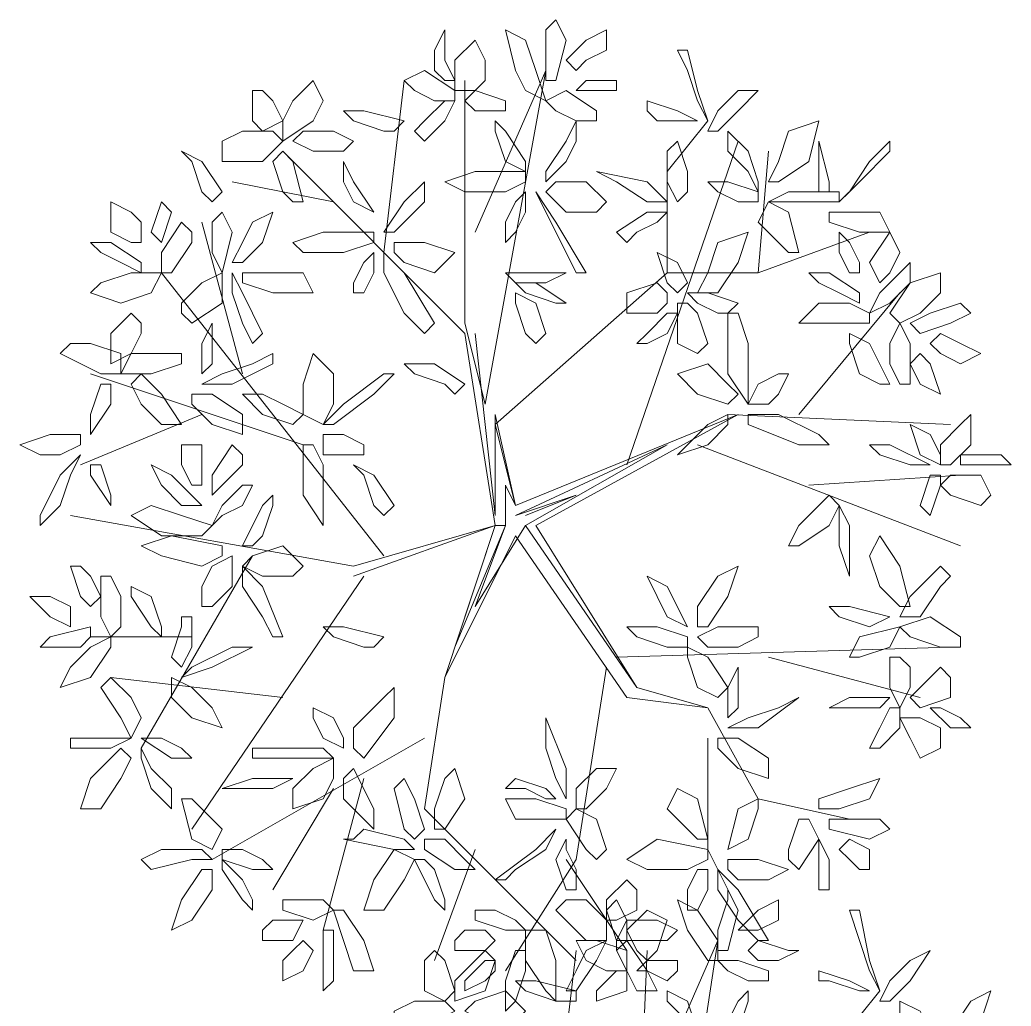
# Model space of a CAD drawing. Header units: millimetres. Extents: x 2529 to 2673, y 1639 to 1859.
# Drawn here: x 2558.504 to 2561.272, y 1721.37 to 1724.123 of the extents above; entities that cross this region are included whole.
import ezdxf

# ---------------------------------------------------------------- set-up
doc = ezdxf.new("R2010")
doc.units = ezdxf.units.MM
doc.layers.add('PDF_0', color=7, linetype='Continuous')

msp = doc.modelspace()

# ---------------------------------------------------------------- linework, layer by layer
at = {"layer": 'PDF_0', "lineweight": 9}
for points in [[(2559.9728, 1724.01), (2559.9728, 1724.0948), (2560.001, 1724.123), (2560.0292, 1724.0665), (2560.001, 1723.9536), (2559.9728, 1723.9536)], [(2559.6904, 1723.9536), (2559.7186, 1723.9536), (2559.6904, 1724.01), (2559.6904, 1724.0948), (2559.6621, 1724.0383), (2559.6621, 1723.9818)], [(2559.9728, 1723.8971), (2559.9163, 1723.9253), (2559.8881, 1723.9818), (2559.8598, 1724.0948), (2559.9163, 1724.0665), (2559.9445, 1723.9818)], [(2560.0575, 1723.9818), (2560.0292, 1724.01), (2560.0857, 1724.0665), (2560.1422, 1724.0948), (2560.1422, 1724.0383), (2560.0857, 1724.01)], [(2559.7751, 1723.9253), (2559.7186, 1723.9253), (2559.7186, 1724.01), (2559.7751, 1724.0665), (2559.8033, 1724.01), (2559.8033, 1723.9536)], [(2560.3681, 1723.9818), (2560.3964, 1723.8971), (2560.4246, 1723.8406), (2560.3964, 1723.9253), (2560.3681, 1724.0383), (2560.3399, 1724.0383)], [(2559.6621, 1723.8971), (2559.6057, 1723.9253), (2559.5774, 1723.9536), (2559.6339, 1723.9818), (2559.7186, 1723.9253), (2559.7186, 1723.8971)], [(2559.3233, 1723.9536), (2559.3515, 1723.8971), (2559.3233, 1723.8406), (2559.2385, 1723.7841), (2559.2385, 1723.8406), (2559.2668, 1723.8971)], [(2560.1422, 1723.9253), (2560.0857, 1723.9253), (2560.0575, 1723.9253), (2560.0857, 1723.9536), (2560.1704, 1723.9536), (2560.1704, 1723.9253)], [(2559.2103, 1723.8971), (2559.2385, 1723.8406), (2559.1821, 1723.8124), (2559.1538, 1723.8406), (2559.1538, 1723.9253), (2559.1821, 1723.9253)], [(2559.8316, 1723.8688), (2559.7751, 1723.8688), (2559.7469, 1723.8971), (2559.7751, 1723.9253), (2559.8598, 1723.8971), (2559.8598, 1723.8688)], [(2560.0575, 1723.8406), (2560.001, 1723.8688), (2559.9728, 1723.8971), (2560.0292, 1723.9253), (2560.114, 1723.8688), (2560.114, 1723.8406)], [(2560.4246, 1723.8124), (2560.4528, 1723.8124), (2560.5093, 1723.8688), (2560.5658, 1723.9253), (2560.5093, 1723.9253), (2560.4528, 1723.8688)], [(2559.6339, 1723.8406), (2559.6904, 1723.8971), (2559.7186, 1723.8971), (2559.6904, 1723.8406), (2559.6339, 1723.7841), (2559.6057, 1723.8124)], [(2560.2834, 1723.8406), (2560.3399, 1723.8406), (2560.3964, 1723.8406), (2560.3399, 1723.8688), (2560.2552, 1723.8971), (2560.2552, 1723.8688)], [(2559.5209, 1723.8124), (2559.4362, 1723.8406), (2559.408, 1723.8688), (2559.4645, 1723.8688), (2559.5774, 1723.8406), (2559.5492, 1723.8124)], [(2559.8598, 1723.7276), (2559.8316, 1723.8124), (2559.8316, 1723.8406), (2559.8598, 1723.8124), (2559.9163, 1723.7276), (2559.9163, 1723.6994)], [(2560.0292, 1723.7276), (2560.0575, 1723.7841), (2560.0575, 1723.8406), (2560.0292, 1723.7841), (2559.9728, 1723.6994), (2559.9728, 1723.6712)], [(2560.594, 1723.6712), (2560.6223, 1723.6712), (2560.707, 1723.7276), (2560.7352, 1723.8406), (2560.6505, 1723.8124), (2560.6223, 1723.7276)], [(2559.1256, 1723.8124), (2559.2103, 1723.8124), (2559.2385, 1723.7841), (2559.1821, 1723.7276), (2559.0691, 1723.7276), (2559.0691, 1723.7841)], [(2559.2668, 1723.7841), (2559.295, 1723.8124), (2559.3797, 1723.8124), (2559.4362, 1723.7841), (2559.408, 1723.7559), (2559.3233, 1723.7559)], [(2560.5376, 1723.6994), (2560.4811, 1723.7559), (2560.4811, 1723.8124), (2560.5376, 1723.7559), (2560.5658, 1723.6712), (2560.5658, 1723.6429)], [(2560.3399, 1723.6147), (2560.3681, 1723.6429), (2560.3681, 1723.6994), (2560.3399, 1723.7841), (2560.3116, 1723.7559), (2560.3116, 1723.6712)], [(2560.7352, 1723.7276), (2560.7352, 1723.6429), (2560.7635, 1723.6429), (2560.7635, 1723.6712), (2560.7352, 1723.7841), (2560.7352, 1723.7559)], [(2560.8764, 1723.7276), (2560.82, 1723.6429), (2560.7917, 1723.6147), (2560.8482, 1723.6712), (2560.9329, 1723.7559), (2560.9329, 1723.7841)], [(2559.0126, 1723.6429), (2558.9844, 1723.7276), (2558.9561, 1723.7559), (2559.0126, 1723.7276), (2559.0691, 1723.6429), (2559.0409, 1723.6147)], [(2559.2385, 1723.6429), (2559.2103, 1723.7276), (2559.2385, 1723.7559), (2559.2668, 1723.7276), (2559.295, 1723.6147), (2559.2668, 1723.6147)], [(2559.4362, 1723.6147), (2559.4927, 1723.5864), (2559.4362, 1723.6712), (2559.408, 1723.7276), (2559.408, 1723.6712)], [(2559.8598, 1723.6429), (2559.7469, 1723.6429), (2559.6904, 1723.6712), (2559.7751, 1723.6994), (2559.9163, 1723.6994), (2559.9163, 1723.6712)], [(2560.1704, 1723.6712), (2560.114, 1723.6994), (2560.2552, 1723.6712), (2560.3116, 1723.6147), (2560.2552, 1723.6147)], [(2559.5774, 1723.5582), (2559.6339, 1723.6147), (2559.6339, 1723.6712), (2559.5774, 1723.6147), (2559.5209, 1723.53), (2559.5492, 1723.53)], [(2559.9728, 1723.6429), (2560.001, 1723.6712), (2560.0857, 1723.6712), (2560.1422, 1723.6147), (2560.114, 1723.5864), (2560.0292, 1723.5864)], [(2560.5093, 1723.6147), (2560.4528, 1723.6429), (2560.4246, 1723.6712), (2560.4811, 1723.6712), (2560.5658, 1723.6429), (2560.5658, 1723.6147)], [(2559.8598, 1723.5017), (2559.8881, 1723.53), (2559.9163, 1723.5864), (2559.9163, 1723.6429), (2559.8881, 1723.6147), (2559.8598, 1723.5582)], [(2560.0292, 1723.4735), (2559.9728, 1723.5864), (2559.9445, 1723.6429), (2560.001, 1723.5582), (2560.0857, 1723.417), (2560.0575, 1723.417)], [(2560.7352, 1723.6147), (2560.6223, 1723.6147), (2560.594, 1723.6147), (2560.6505, 1723.6429), (2560.7917, 1723.6429), (2560.7917, 1723.6147)], [(2558.8432, 1723.5017), (2558.8149, 1723.5017), (2558.7585, 1723.53), (2558.7585, 1723.6147), (2558.8149, 1723.5864), (2558.8432, 1723.5582)], [(2558.9279, 1723.5864), (2558.8997, 1723.6147), (2558.8714, 1723.53), (2558.8997, 1723.5017)], [(2560.6223, 1723.5017), (2560.5658, 1723.5582), (2560.594, 1723.6147), (2560.6505, 1723.5864), (2560.6788, 1723.4735), (2560.6505, 1723.4735)], [(2559.0409, 1723.4735), (2559.0691, 1723.417), (2559.0973, 1723.53), (2559.0691, 1723.5864), (2559.0409, 1723.5582)], [(2559.1256, 1723.5017), (2559.1538, 1723.5582), (2559.2103, 1723.5864), (2559.1821, 1723.5017), (2559.1256, 1723.4452), (2559.0973, 1723.4452)], [(2560.2269, 1723.53), (2560.2834, 1723.5582), (2560.3116, 1723.5864), (2560.2552, 1723.5864), (2560.1704, 1723.53), (2560.1987, 1723.5017)], [(2560.7635, 1723.5864), (2560.7635, 1723.5582), (2560.8482, 1723.53), (2560.9329, 1723.53), (2560.9047, 1723.5864), (2560.82, 1723.5864)], [(2558.9844, 1723.5017), (2558.9279, 1723.417), (2558.8997, 1723.417), (2558.8997, 1723.4735), (2558.9561, 1723.5582), (2558.9844, 1723.53)], [(2559.408, 1723.4735), (2559.295, 1723.4735), (2559.2668, 1723.5017), (2559.3515, 1723.53), (2559.4927, 1723.53), (2559.4927, 1723.5017)], [(2560.3964, 1723.3605), (2560.4528, 1723.3605), (2560.5093, 1723.4452), (2560.5376, 1723.53), (2560.4528, 1723.5017), (2560.4246, 1723.417)], [(2560.8482, 1723.417), (2560.82, 1723.417), (2560.7917, 1723.4735), (2560.7917, 1723.53), (2560.82, 1723.5017), (2560.8482, 1723.4452)], [(2560.9612, 1723.4735), (2560.9329, 1723.53), (2560.8764, 1723.4452), (2560.9047, 1723.3888), (2560.9329, 1723.417)], [(2558.7867, 1723.4452), (2558.7302, 1723.4735), (2558.702, 1723.5017), (2558.7585, 1723.5017), (2558.8432, 1723.4452), (2558.8432, 1723.417)], [(2559.5492, 1723.4735), (2559.5492, 1723.5017), (2559.6339, 1723.5017), (2559.7186, 1723.4735), (2559.6621, 1723.417), (2559.5774, 1723.4452)], [(2559.4362, 1723.3605), (2559.4645, 1723.3605), (2559.4927, 1723.417), (2559.4927, 1723.4735), (2559.4645, 1723.4452), (2559.4362, 1723.3888)], [(2559.5774, 1723.304), (2559.5209, 1723.417), (2559.5209, 1723.4735), (2559.5774, 1723.417), (2559.6621, 1723.2758), (2559.6339, 1723.2476)], [(2560.3399, 1723.4452), (2560.2834, 1723.4735), (2560.3116, 1723.3888), (2560.3399, 1723.3605), (2560.3681, 1723.3888)], [(2560.9894, 1723.3888), (2560.9329, 1723.3323), (2560.8764, 1723.304), (2560.9047, 1723.3605), (2560.9894, 1723.4452), (2560.9894, 1723.417)], [(2558.8997, 1723.417), (2558.8714, 1723.3605), (2558.7867, 1723.3323), (2558.702, 1723.3605), (2558.7302, 1723.3888), (2558.8149, 1723.417)], [(2558.9561, 1723.3323), (2559.0126, 1723.3888), (2559.0691, 1723.417), (2559.0691, 1723.3323), (2558.9844, 1723.2758), (2558.9561, 1723.304)], [(2559.1256, 1723.2758), (2559.0973, 1723.3605), (2559.0973, 1723.417), (2559.1256, 1723.3605), (2559.1821, 1723.2476), (2559.1538, 1723.2193)], [(2559.1256, 1723.417), (2559.1256, 1723.3888), (2559.2103, 1723.3605), (2559.3233, 1723.3605), (2559.295, 1723.417), (2559.1821, 1723.417)], [(2559.9728, 1723.3888), (2560.0292, 1723.417), (2559.9163, 1723.417), (2559.8598, 1723.417), (2559.8881, 1723.3888)], [(2560.7917, 1723.3605), (2560.7352, 1723.3888), (2560.707, 1723.417), (2560.7635, 1723.417), (2560.8482, 1723.3605), (2560.8482, 1723.3323)], [(2560.9612, 1723.2758), (2560.9329, 1723.304), (2560.9894, 1723.3888), (2561.0741, 1723.417), (2561.0741, 1723.3605), (2561.0176, 1723.304)], [(2560.001, 1723.3323), (2560.0292, 1723.3323), (2559.9445, 1723.3888), (2559.8881, 1723.3888), (2559.9163, 1723.3605)], [(2560.3116, 1723.3605), (2560.3116, 1723.3323), (2560.2834, 1723.304), (2560.1987, 1723.304), (2560.1987, 1723.3605), (2560.2834, 1723.3888)], [(2559.9163, 1723.2476), (2559.8881, 1723.3323), (2559.8881, 1723.3605), (2559.9445, 1723.3323), (2559.9728, 1723.2476), (2559.9445, 1723.2193)], [(2560.4528, 1723.304), (2560.3964, 1723.3323), (2560.3681, 1723.3605), (2560.4246, 1723.3605), (2560.5093, 1723.3323), (2560.4811, 1723.304)], [(2560.3964, 1723.304), (2560.4246, 1723.2193), (2560.3964, 1723.1911), (2560.3399, 1723.2193), (2560.3399, 1723.3323), (2560.3681, 1723.3323)], [(2560.8764, 1723.304), (2560.8764, 1723.2758), (2560.7635, 1723.2758), (2560.6788, 1723.2758), (2560.7352, 1723.3323), (2560.82, 1723.3323)], [(2561.0459, 1723.304), (2561.1306, 1723.3323), (2561.1588, 1723.304), (2561.1024, 1723.2758), (2561.0176, 1723.2476), (2560.9894, 1723.2758)], [(2558.8432, 1723.2476), (2558.8149, 1723.1911), (2558.7585, 1723.1628), (2558.7585, 1723.2476), (2558.8149, 1723.304), (2558.8432, 1723.2758)], [(2560.3399, 1723.304), (2560.3116, 1723.304), (2560.2552, 1723.2476), (2560.2269, 1723.2193), (2560.2552, 1723.2193), (2560.3116, 1723.2476)], [(2560.5376, 1723.2193), (2560.5376, 1723.1064), (2560.5376, 1723.0499), (2560.4811, 1723.1346), (2560.4811, 1723.304), (2560.5093, 1723.304)], [(2559.0126, 1723.2193), (2559.0409, 1723.2758), (2559.0409, 1723.1628), (2559.0126, 1723.1346), (2559.0126, 1723.1628)], [(2560.9329, 1723.1628), (2560.9329, 1723.2193), (2560.9612, 1723.2758), (2560.9894, 1723.2193), (2560.9894, 1723.1064), (2560.9612, 1723.1064)], [(2560.8482, 1723.1346), (2560.82, 1723.2193), (2560.82, 1723.2476), (2560.8764, 1723.2193), (2560.9329, 1723.1064), (2560.9047, 1723.1064)], [(2561.0459, 1723.2193), (2561.0741, 1723.2476), (2561.1306, 1723.2193), (2561.1871, 1723.1911), (2561.1306, 1723.1628), (2561.0741, 1723.1911)], [(2558.702, 1723.2193), (2558.7867, 1723.1911), (2558.7867, 1723.1346), (2558.7302, 1723.1346), (2558.6173, 1723.1911), (2558.6455, 1723.2193)], [(2558.9561, 1723.1911), (2558.9561, 1723.1628), (2558.8714, 1723.1346), (2558.7867, 1723.1346), (2558.8149, 1723.1911), (2558.8997, 1723.1911)], [(2559.1538, 1723.1628), (2559.0691, 1723.1346), (2559.0126, 1723.1064), (2559.0973, 1723.1064), (2559.2103, 1723.1628), (2559.2103, 1723.1911)], [(2559.3515, 1722.9934), (2559.295, 1723.0216), (2559.295, 1723.1064), (2559.3233, 1723.1911), (2559.3797, 1723.1346), (2559.3797, 1723.0499)], [(2561.0176, 1723.1064), (2561.0741, 1723.0781), (2561.0459, 1723.1628), (2561.0176, 1723.1911), (2560.9894, 1723.1628)], [(2559.6904, 1723.1064), (2559.6057, 1723.1346), (2559.5774, 1723.1628), (2559.6621, 1723.1628), (2559.7469, 1723.1064), (2559.7186, 1723.0781)], [(2560.5093, 1723.0781), (2560.4811, 1723.0499), (2560.3964, 1723.0781), (2560.3399, 1723.1346), (2560.4246, 1723.1628), (2560.4811, 1723.1064)], [(2558.8149, 1723.1064), (2558.8432, 1723.1346), (2558.8997, 1723.0781), (2558.9561, 1722.9934), (2558.8997, 1722.9934), (2558.8432, 1723.0499)], [(2559.4927, 1723.0781), (2559.3797, 1722.9934), (2559.3515, 1722.9934), (2559.408, 1723.0499), (2559.5209, 1723.1346), (2559.5492, 1723.1346)], [(2560.6505, 1723.1346), (2560.6223, 1723.1346), (2560.5658, 1723.1064), (2560.5376, 1723.0499), (2560.594, 1723.0499), (2560.6223, 1723.0781)], [(2558.702, 1723.0216), (2558.702, 1722.9652), (2558.7585, 1723.0499), (2558.7585, 1723.1064), (2558.7302, 1723.1064)], [(2558.9844, 1723.0781), (2558.9844, 1723.0499), (2559.0409, 1722.9934), (2559.1256, 1722.9652), (2559.1256, 1723.0216), (2559.0409, 1723.0781)], [(2559.2385, 1723.0499), (2559.1821, 1723.0781), (2559.1256, 1723.0781), (2559.1821, 1723.0216), (2559.2668, 1722.9934), (2559.295, 1723.0216)], [(2560.4246, 1722.9934), (2560.3681, 1722.9369), (2560.3399, 1722.9087), (2560.4246, 1722.9369), (2560.4811, 1722.9934), (2560.4811, 1723.0216)], [(2560.6223, 1723.0216), (2560.7352, 1722.9652), (2560.7635, 1722.9369), (2560.6788, 1722.9369), (2560.5376, 1722.9934), (2560.5376, 1723.0216)], [(2561.0741, 1722.9369), (2561.1306, 1722.9934), (2561.1588, 1723.0216), (2561.1588, 1722.9369), (2561.1024, 1722.8805), (2561.0741, 1722.8805)], [(2561.0459, 1722.9652), (2560.9894, 1722.9934), (2561.0176, 1722.9087), (2561.0741, 1722.8805), (2561.0741, 1722.9087)], [(2558.6737, 1722.9369), (2558.6737, 1722.9652), (2558.589, 1722.9652), (2558.5043, 1722.9369), (2558.5608, 1722.9087), (2558.6173, 1722.9087)], [(2559.4645, 1722.9087), (2559.4645, 1722.9369), (2559.408, 1722.9652), (2559.3515, 1722.9652), (2559.3515, 1722.9087), (2559.4362, 1722.9087)], [(2559.0126, 1722.824), (2558.9844, 1722.824), (2558.9561, 1722.8805), (2558.9561, 1722.9369), (2559.0126, 1722.9369), (2559.0126, 1722.8805)], [(2559.1256, 1722.8805), (2559.0691, 1722.824), (2559.0409, 1722.7957), (2559.0409, 1722.8522), (2559.0973, 1722.9369), (2559.1256, 1722.9087)], [(2559.3515, 1722.8805), (2559.3515, 1722.7675), (2559.3515, 1722.711), (2559.295, 1722.7957), (2559.295, 1722.9369), (2559.3233, 1722.9369)], [(2560.9894, 1722.8805), (2561.0459, 1722.8805), (2560.9329, 1722.9369), (2560.8764, 1722.9369), (2560.9047, 1722.9087)], [(2558.6173, 1722.7675), (2558.6455, 1722.8522), (2558.6737, 1722.9087), (2558.6173, 1722.8522), (2558.5608, 1722.7393), (2558.5608, 1722.711)], [(2561.1306, 1722.9087), (2561.1306, 1722.8805), (2561.1871, 1722.8805), (2561.2718, 1722.8805), (2561.2436, 1722.9087), (2561.1588, 1722.9087)], [(2558.7585, 1722.7957), (2558.7585, 1722.7675), (2558.702, 1722.8522), (2558.702, 1722.8805), (2558.7302, 1722.8805)], [(2558.9561, 1722.7675), (2558.8997, 1722.824), (2558.8714, 1722.8805), (2558.9279, 1722.8522), (2559.0126, 1722.7675), (2558.9844, 1722.7675)], [(2559.4927, 1722.7675), (2559.4645, 1722.8522), (2559.4362, 1722.8805), (2559.4927, 1722.8522), (2559.5492, 1722.7675), (2559.5209, 1722.7393)], [(2561.0176, 1722.7675), (2561.0459, 1722.7393), (2561.0741, 1722.824), (2561.0741, 1722.8522), (2561.0459, 1722.8522)], [(2561.0741, 1722.824), (2561.1024, 1722.8522), (2561.1871, 1722.8522), (2561.2153, 1722.7957), (2561.1871, 1722.7675), (2561.1024, 1722.7957)], [(2559.1256, 1722.7675), (2559.0691, 1722.7393), (2559.0409, 1722.711), (2559.0691, 1722.7675), (2559.1256, 1722.824), (2559.1538, 1722.824)], [(2559.1821, 1722.6828), (2559.2103, 1722.7675), (2559.2103, 1722.7957), (2559.1821, 1722.7675), (2559.1256, 1722.6545), (2559.1538, 1722.6545)], [(2560.7635, 1722.711), (2560.6788, 1722.6545), (2560.6505, 1722.6545), (2560.6788, 1722.711), (2560.7635, 1722.7957), (2560.7917, 1722.7675)], [(2559.0409, 1722.711), (2559.0126, 1722.6828), (2558.8997, 1722.6828), (2558.8149, 1722.7393), (2558.8714, 1722.7675), (2558.9561, 1722.7393)], [(2560.82, 1722.711), (2560.7917, 1722.7675), (2560.7917, 1722.6545), (2560.82, 1722.5698), (2560.82, 1722.6263)], [(2559.0126, 1722.5981), (2558.8997, 1722.6263), (2558.8432, 1722.6545), (2558.9279, 1722.6828), (2559.0691, 1722.6545), (2559.0691, 1722.6263)], [(2560.9612, 1722.4851), (2560.9894, 1722.4851), (2560.9612, 1722.5981), (2560.9047, 1722.6828), (2560.8764, 1722.6263), (2560.9047, 1722.5416)], [(2559.1256, 1722.5981), (2559.1538, 1722.6263), (2559.2385, 1722.6545), (2559.295, 1722.5981), (2559.2668, 1722.5698), (2559.1821, 1722.5698)], [(2559.0126, 1722.4851), (2559.0409, 1722.4851), (2559.0973, 1722.5416), (2559.0973, 1722.6263), (2559.0409, 1722.5981), (2559.0126, 1722.5416)], [(2558.702, 1722.5698), (2558.7302, 1722.5133), (2558.702, 1722.4851), (2558.6737, 1722.5133), (2558.6455, 1722.5981), (2558.6737, 1722.5981)], [(2559.1821, 1722.4569), (2559.1256, 1722.5416), (2559.1256, 1722.5981), (2559.1821, 1722.5416), (2559.2385, 1722.4004), (2559.2103, 1722.4004)], [(2560.3964, 1722.4286), (2560.4246, 1722.4286), (2560.4811, 1722.5133), (2560.5093, 1722.5981), (2560.4528, 1722.5698), (2560.3964, 1722.4851)], [(2561.0741, 1722.5416), (2561.0176, 1722.4569), (2560.9612, 1722.4569), (2560.9894, 1722.5133), (2561.0741, 1722.5981), (2561.1024, 1722.5698)], [(2558.7867, 1722.5133), (2558.7867, 1722.4286), (2558.7585, 1722.4004), (2558.7302, 1722.4569), (2558.7302, 1722.5698), (2558.7585, 1722.5698)], [(2560.3116, 1722.4569), (2560.3681, 1722.4286), (2560.3116, 1722.5416), (2560.2552, 1722.5698), (2560.2834, 1722.5133)], [(2558.8714, 1722.4286), (2558.8149, 1722.5133), (2558.8149, 1722.5416), (2558.8714, 1722.5133), (2558.8997, 1722.4286), (2558.8997, 1722.4004)], [(2558.6455, 1722.4569), (2558.6455, 1722.4286), (2558.589, 1722.4569), (2558.5325, 1722.5133), (2558.589, 1722.5133), (2558.6455, 1722.4851)], [(2560.8764, 1722.4286), (2560.9329, 1722.4569), (2560.82, 1722.4851), (2560.7635, 1722.4851), (2560.7917, 1722.4569)], [(2558.9561, 1722.4286), (2558.9279, 1722.3439), (2558.9561, 1722.3157), (2558.9844, 1722.3721), (2558.9844, 1722.4569), (2558.9561, 1722.4569)], [(2561.0741, 1722.3721), (2560.9894, 1722.4004), (2560.9612, 1722.4286), (2561.0459, 1722.4569), (2561.1306, 1722.4004), (2561.1306, 1722.3721)], [(2558.6737, 1722.3721), (2558.589, 1722.3721), (2558.5608, 1722.3721), (2558.589, 1722.4004), (2558.702, 1722.4286), (2558.702, 1722.4004)], [(2559.4645, 1722.3721), (2559.3797, 1722.4004), (2559.3515, 1722.4286), (2559.408, 1722.4286), (2559.5209, 1722.4004), (2559.4927, 1722.3721)], [(2560.3116, 1722.3721), (2560.2269, 1722.4004), (2560.1987, 1722.4286), (2560.2834, 1722.4286), (2560.3681, 1722.4004), (2560.3681, 1722.3721)], [(2560.5093, 1722.3721), (2560.4246, 1722.3721), (2560.3964, 1722.4004), (2560.4528, 1722.4286), (2560.5658, 1722.4286), (2560.5658, 1722.4004)], [(2560.9329, 1722.3721), (2560.9612, 1722.4286), (2560.8482, 1722.4004), (2560.82, 1722.3439), (2560.8482, 1722.3439)], [(2558.7585, 1722.4004), (2558.7585, 1722.3721), (2558.702, 1722.2874), (2558.6173, 1722.2592), (2558.6455, 1722.3157), (2558.702, 1722.3721)], [(2559.0973, 1722.3721), (2559.1538, 1722.3721), (2559.0409, 1722.3157), (2558.9561, 1722.2874), (2558.9844, 1722.3157)], [(2560.3964, 1722.2592), (2560.3681, 1722.3439), (2560.3681, 1722.3721), (2560.4246, 1722.3439), (2560.4811, 1722.2592), (2560.4528, 1722.2309)], [(2560.9894, 1722.3157), (2560.9894, 1722.2592), (2560.9612, 1722.2027), (2560.9329, 1722.2592), (2560.9329, 1722.3439), (2560.9612, 1722.3439)], [(2560.4811, 1722.2592), (2560.5093, 1722.3157), (2560.5093, 1722.2027), (2560.4811, 1722.1745), (2560.4811, 1722.2027)], [(2561.0176, 1722.2592), (2561.0741, 1722.3157), (2561.1024, 1722.2874), (2561.1024, 1722.2309), (2561.0176, 1722.2027), (2560.9894, 1722.2309)], [(2558.8149, 1722.2309), (2558.8432, 1722.1745), (2558.8149, 1722.118), (2558.7867, 1722.1745), (2558.7302, 1722.2592), (2558.7585, 1722.2874)], [(2558.9279, 1722.2874), (2558.9279, 1722.2309), (2558.9844, 1722.1745), (2559.0691, 1722.1462), (2559.0409, 1722.2027), (2558.9844, 1722.2592)], [(2559.4362, 1722.1462), (2559.5209, 1722.2309), (2559.5492, 1722.2592), (2559.5492, 1722.1745), (2559.4645, 1722.0615), (2559.4362, 1722.0897)], [(2560.6223, 1722.2027), (2560.6788, 1722.2309), (2560.5658, 1722.1462), (2560.4811, 1722.1462), (2560.5376, 1722.1745)], [(2560.9047, 1722.2027), (2560.9329, 1722.2309), (2560.82, 1722.2309), (2560.7635, 1722.2027), (2560.7917, 1722.2027)], [(2559.3233, 1722.2027), (2559.3233, 1722.1745), (2559.3515, 1722.118), (2559.408, 1722.0897), (2559.408, 1722.118), (2559.3797, 1722.1745)], [(2560.9047, 1722.1462), (2560.9329, 1722.2027), (2560.9612, 1722.2027), (2560.9612, 1722.1462), (2560.9047, 1722.0897), (2560.8764, 1722.0897)], [(2561.0459, 1722.2027), (2561.1024, 1722.1462), (2561.1588, 1722.1462), (2561.1306, 1722.1745), (2561.0741, 1722.2027)], [(2559.9728, 1722.0897), (2559.9728, 1722.1745), (2560.0292, 1722.0333), (2560.0292, 1721.9485), (2560.001, 1722.005)], [(2560.9612, 1722.1745), (2561.0176, 1722.1745), (2561.0741, 1722.1462), (2561.0741, 1722.0897), (2561.0176, 1722.0615), (2560.9894, 1722.118)], [(2558.6737, 1722.118), (2558.7867, 1722.118), (2558.8149, 1722.118), (2558.7585, 1722.0897), (2558.6455, 1722.0897), (2558.6455, 1722.118)], [(2558.8997, 1722.118), (2558.8432, 1722.118), (2558.9279, 1722.0615), (2558.9844, 1722.0615), (2558.9561, 1722.0897)], [(2560.4528, 1722.118), (2560.4528, 1722.0897), (2560.5093, 1722.0333), (2560.594, 1722.005), (2560.594, 1722.0615), (2560.5093, 1722.118)], [(2558.8149, 1722.0615), (2558.7867, 1722.0897), (2558.702, 1722.005), (2558.6737, 1721.9203), (2558.7302, 1721.9203), (2558.7867, 1722.005)], [(2558.8714, 1722.0333), (2558.9279, 1721.9768), (2558.9279, 1721.9203), (2558.8714, 1721.9768), (2558.8432, 1722.0615), (2558.8432, 1722.0897)], [(2559.2103, 1722.0897), (2559.3515, 1722.0897), (2559.3797, 1722.0615), (2559.295, 1722.0615), (2559.1538, 1722.0615), (2559.1538, 1722.0897)], [(2559.3797, 1722.0615), (2559.3797, 1722.005), (2559.3515, 1721.9485), (2559.2668, 1721.9203), (2559.2668, 1721.9768), (2559.3233, 1722.0333)], [(2559.408, 1721.9485), (2559.4645, 1721.8921), (2559.4927, 1721.8638), (2559.4927, 1721.9203), (2559.4362, 1722.0333), (2559.408, 1722.005)], [(2559.6621, 1721.9203), (2559.6904, 1722.005), (2559.7186, 1722.0333), (2559.7469, 1721.9485), (2559.6904, 1721.8638), (2559.6621, 1721.8638)], [(2560.0575, 1721.9203), (2560.0857, 1721.9203), (2560.1422, 1721.9768), (2560.1704, 1722.0333), (2560.114, 1722.0333), (2560.0575, 1721.9768)], [(2559.2103, 1721.9768), (2559.2668, 1722.005), (2559.1538, 1722.005), (2559.0691, 1721.9768), (2559.1256, 1721.9768)], [(2559.6057, 1721.9485), (2559.6339, 1721.8638), (2559.6057, 1721.8356), (2559.5774, 1721.8638), (2559.5492, 1721.9768), (2559.5774, 1722.005)], [(2559.9163, 1721.9768), (2559.9728, 1721.9485), (2560.001, 1721.9485), (2559.9728, 1721.9768), (2559.8881, 1722.005), (2559.8598, 1721.9768)], [(2560.7352, 1721.9203), (2560.7352, 1721.9485), (2560.82, 1721.9768), (2560.9047, 1722.005), (2560.8764, 1721.9485), (2560.7917, 1721.9203)], [(2560.3681, 1721.8638), (2560.3116, 1721.9203), (2560.3399, 1721.9768), (2560.3964, 1721.9485), (2560.4246, 1721.8356), (2560.3964, 1721.8356)], [(2559.0126, 1721.9203), (2559.0691, 1721.8638), (2559.0409, 1721.8073), (2558.9844, 1721.8356), (2558.9561, 1721.9485), (2558.9844, 1721.9485)], [(2560.0292, 1721.8921), (2560.0292, 1721.9203), (2559.9445, 1721.9485), (2559.8598, 1721.9485), (2559.8881, 1721.8921), (2559.9728, 1721.8921)], [(2560.5376, 1721.8356), (2560.4811, 1721.8073), (2560.5093, 1721.9203), (2560.5658, 1721.9485), (2560.5658, 1721.9203)], [(2560.0857, 1721.8073), (2560.0292, 1721.8921), (2560.0575, 1721.9203), (2560.114, 1721.8921), (2560.1422, 1721.8073), (2560.114, 1721.7791)], [(2560.6505, 1721.8073), (2560.6788, 1721.8921), (2560.707, 1721.8921), (2560.7352, 1721.8356), (2560.6788, 1721.7509), (2560.6505, 1721.7791)], [(2560.82, 1721.8921), (2560.9047, 1721.8921), (2560.9329, 1721.8638), (2560.8764, 1721.8356), (2560.7635, 1721.8638), (2560.7635, 1721.8921)], [(2559.4645, 1721.8638), (2559.5774, 1721.8356), (2559.6057, 1721.8073), (2559.5492, 1721.8073), (2559.408, 1721.8356), (2559.4362, 1721.8356)], [(2559.8881, 1721.7509), (2559.9728, 1721.8073), (2560.001, 1721.8638), (2559.9445, 1721.8073), (2559.8316, 1721.7226), (2559.8598, 1721.7226)], [(2559.6904, 1721.8356), (2559.7469, 1721.7791), (2559.7751, 1721.7509), (2559.7186, 1721.7509), (2559.6339, 1721.8073), (2559.6339, 1721.8356)], [(2560.0575, 1721.7509), (2560.0292, 1721.8073), (2560.0292, 1721.8356), (2560.001, 1721.7791), (2560.0292, 1721.6944), (2560.0575, 1721.6944)], [(2560.3681, 1721.7509), (2560.2552, 1721.7509), (2560.1987, 1721.7791), (2560.2834, 1721.8356), (2560.4246, 1721.8073), (2560.4246, 1721.7791)], [(2560.7352, 1721.7226), (2560.7352, 1721.8073), (2560.7352, 1721.8356), (2560.7635, 1721.7791), (2560.7635, 1721.6944), (2560.7352, 1721.6944)], [(2560.7917, 1721.8073), (2560.82, 1721.8356), (2560.8764, 1721.8073), (2560.8764, 1721.7509), (2560.8482, 1721.7509), (2560.82, 1721.7791)], [(2558.8997, 1721.8073), (2559.0126, 1721.8073), (2559.0409, 1721.7791), (2558.9844, 1721.7791), (2558.8714, 1721.7509), (2558.8432, 1721.7791)], [(2559.1256, 1721.8073), (2559.1821, 1721.7791), (2559.2103, 1721.7509), (2559.1538, 1721.7509), (2559.0691, 1721.7791), (2559.0691, 1721.8073)], [(2559.6057, 1721.7791), (2559.5492, 1721.8073), (2559.4927, 1721.7226), (2559.4645, 1721.6379), (2559.5209, 1721.6379), (2559.5774, 1721.7226)], [(2559.1256, 1721.7226), (2559.1538, 1721.6661), (2559.1538, 1721.6379), (2559.1256, 1721.6661), (2559.0691, 1721.7509), (2559.0691, 1721.7791)], [(2559.6621, 1721.7509), (2559.6904, 1721.6661), (2559.6904, 1721.6379), (2559.6621, 1721.6661), (2559.6057, 1721.7791), (2559.6339, 1721.7791)], [(2560.4811, 1721.7509), (2560.4811, 1721.7791), (2560.5658, 1721.7791), (2560.6505, 1721.7509), (2560.594, 1721.7226), (2560.5093, 1721.7226)], [(2559.0409, 1721.7509), (2559.0126, 1721.7509), (2558.9561, 1721.6661), (2558.9279, 1721.5814), (2558.9844, 1721.6097), (2559.0409, 1721.6944)], [(2560.3681, 1721.6379), (2560.3964, 1721.6379), (2560.4246, 1721.6944), (2560.4246, 1721.7509), (2560.3964, 1721.7509), (2560.3681, 1721.6944)], [(2560.5093, 1721.6097), (2560.4528, 1721.6944), (2560.4528, 1721.7509), (2560.5093, 1721.6944), (2560.594, 1721.5532), (2560.5658, 1721.5532)], [(2560.2269, 1721.6379), (2560.1704, 1721.6097), (2560.1422, 1721.6097), (2560.1422, 1721.6661), (2560.1987, 1721.7226), (2560.2269, 1721.6944)], [(2560.4528, 1721.5814), (2560.4811, 1721.6661), (2560.4811, 1721.6944), (2560.5093, 1721.6379), (2560.4811, 1721.5249), (2560.4528, 1721.5249)], [(2559.2668, 1721.6661), (2559.3515, 1721.6661), (2559.3797, 1721.6379), (2559.3233, 1721.6097), (2559.2385, 1721.6379), (2559.2385, 1721.6661)], [(2560.0857, 1721.6661), (2560.1422, 1721.6097), (2560.1422, 1721.5532), (2560.0857, 1721.5532), (2560.001, 1721.6379), (2560.0292, 1721.6661)], [(2560.1704, 1721.5249), (2560.1987, 1721.5532), (2560.1987, 1721.6097), (2560.1704, 1721.6661), (2560.1422, 1721.6379), (2560.1704, 1721.5532)], [(2560.4528, 1721.4967), (2560.4246, 1721.4967), (2560.3681, 1721.5814), (2560.3399, 1721.6661), (2560.3964, 1721.6379), (2560.4528, 1721.5532)], [(2560.5376, 1721.5814), (2560.5093, 1721.5814), (2560.5658, 1721.6379), (2560.6223, 1721.6661), (2560.6223, 1721.6097), (2560.5658, 1721.5814)], [(2559.3797, 1721.6379), (2559.408, 1721.6379), (2559.4645, 1721.5532), (2559.4927, 1721.4685), (2559.4362, 1721.4685), (2559.408, 1721.5532)], [(2559.8316, 1721.6379), (2559.8881, 1721.6097), (2559.9163, 1721.5814), (2559.8598, 1721.5814), (2559.7751, 1721.6097), (2559.7751, 1721.6379)], [(2560.2552, 1721.4967), (2560.2269, 1721.5249), (2560.1987, 1721.5814), (2560.2552, 1721.6379), (2560.3116, 1721.6097), (2560.2834, 1721.5249)], [(2560.8482, 1721.5532), (2560.8764, 1721.4685), (2560.9047, 1721.412), (2560.8764, 1721.4967), (2560.8482, 1721.6379), (2560.82, 1721.6379)], [(2559.2103, 1721.6097), (2559.2668, 1721.6097), (2559.295, 1721.6097), (2559.2668, 1721.5532), (2559.1821, 1721.5532), (2559.1821, 1721.5814)], [(2560.3399, 1721.5814), (2560.3116, 1721.5532), (2560.2552, 1721.5532), (2560.1704, 1721.5532), (2560.1987, 1721.6097), (2560.2834, 1721.6097)], [(2559.3797, 1721.5249), (2559.3797, 1721.4402), (2559.3515, 1721.412), (2559.3515, 1721.4685), (2559.3515, 1721.5814), (2559.3797, 1721.5814)], [(2559.7469, 1721.5814), (2559.8033, 1721.5814), (2559.8316, 1721.5532), (2559.8033, 1721.5249), (2559.7186, 1721.5249), (2559.7186, 1721.5532)], [(2559.9163, 1721.5814), (2559.9728, 1721.5814), (2560.001, 1721.4967), (2560.001, 1721.3837), (2559.9728, 1721.412), (2559.9163, 1721.4967)], [(2559.295, 1721.5532), (2559.3233, 1721.5249), (2559.295, 1721.4685), (2559.2385, 1721.4402), (2559.2385, 1721.4967), (2559.2668, 1721.5249)], [(2560.0575, 1721.4685), (2560.0857, 1721.5249), (2560.1422, 1721.5532), (2560.114, 1721.4967), (2560.0575, 1721.412), (2560.0292, 1721.412)], [(2560.1422, 1721.4685), (2560.0857, 1721.4967), (2560.0575, 1721.5532), (2560.114, 1721.5532), (2560.1987, 1721.5249), (2560.1987, 1721.4685)], [(2560.1704, 1721.5249), (2560.1987, 1721.5532), (2560.2552, 1721.4685), (2560.2834, 1721.412), (2560.2269, 1721.412), (2560.1987, 1721.4685)], [(2560.6223, 1721.4967), (2560.5658, 1721.4967), (2560.5376, 1721.5249), (2560.5658, 1721.5532), (2560.6505, 1721.5249), (2560.6788, 1721.5249)], [(2559.6904, 1721.4967), (2559.7186, 1721.412), (2559.6904, 1721.3837), (2559.6339, 1721.412), (2559.6339, 1721.4967), (2559.6621, 1721.5249)], [(2559.8033, 1721.5249), (2559.8316, 1721.4967), (2559.8033, 1721.412), (2559.7186, 1721.3837), (2559.7186, 1721.4402), (2559.7751, 1721.4967)], [(2559.9163, 1721.4685), (2559.8881, 1721.3837), (2559.8598, 1721.3555), (2559.8598, 1721.4402), (2559.8881, 1721.5249), (2559.9163, 1721.5249)], [(2560.9047, 1721.3837), (2560.9329, 1721.3837), (2560.9894, 1721.4402), (2561.0459, 1721.5249), (2560.9894, 1721.4967), (2560.9329, 1721.4402)], [(2559.8316, 1721.4967), (2559.8316, 1721.4685), (2559.8033, 1721.4402), (2559.7469, 1721.412), (2559.7469, 1721.4402), (2559.8033, 1721.4967)], [(2560.3116, 1721.4402), (2560.2552, 1721.4685), (2560.2269, 1721.4685), (2560.2552, 1721.4967), (2560.3399, 1721.4967), (2560.3399, 1721.4685)], [(2560.5376, 1721.4402), (2560.4811, 1721.4685), (2560.4528, 1721.4967), (2560.5093, 1721.4967), (2560.594, 1721.4685), (2560.594, 1721.4402)], [(2560.114, 1721.412), (2560.114, 1721.3837), (2560.1987, 1721.412), (2560.1987, 1721.4685), (2560.1704, 1721.4685)], [(2560.7635, 1721.4402), (2560.8482, 1721.412), (2560.8764, 1721.412), (2560.82, 1721.4402), (2560.7352, 1721.4685), (2560.7352, 1721.4402)], [(2560.001, 1721.3837), (2559.9163, 1721.412), (2559.8881, 1721.4402), (2559.9445, 1721.4402), (2560.0575, 1721.412), (2560.0575, 1721.3837)], [(2559.7469, 1721.3555), (2559.7751, 1721.3837), (2559.8598, 1721.412), (2559.9163, 1721.3555), (2559.8881, 1721.3273), (2559.8033, 1721.3273)], [(2560.3681, 1721.3273), (2560.3116, 1721.3837), (2560.3116, 1721.412), (2560.3681, 1721.3837), (2560.3964, 1721.299), (2560.3964, 1721.2708)], [(2560.5093, 1721.299), (2560.5376, 1721.3837), (2560.5376, 1721.412), (2560.5093, 1721.3837), (2560.4528, 1721.2708), (2560.4811, 1721.2708)], [(2561.0741, 1721.2426), (2561.1306, 1721.2426), (2561.1871, 1721.3273), (2561.2153, 1721.412), (2561.1588, 1721.3837), (2561.1024, 1721.299)], [(2559.6057, 1721.3837), (2559.6904, 1721.3837), (2559.7186, 1721.3555), (2559.6621, 1721.3273), (2559.5492, 1721.3273), (2559.5492, 1721.3555)], [(2561.0176, 1721.2708), (2560.9612, 1721.3273), (2560.9612, 1721.3837), (2561.0176, 1721.3555), (2561.0741, 1721.2426), (2561.0459, 1721.2426)]]:
    msp.add_lwpolyline(points, close=True, dxfattribs=at)
for points in [[(2559.7751, 1723.53), (2559.9728, 1723.9818), (2559.8033, 1723.0499), (2559.7469, 1723.2758), (2559.7469, 1723.9536)], [(2559.5209, 1723.4735), (2559.5774, 1723.9536)], [(2560.594, 1723.7559), (2560.5658, 1723.417), (2560.3116, 1723.417), (2560.3116, 1723.6994), (2560.4246, 1723.8406)], [(2560.1987, 1722.8805), (2560.5093, 1723.7841)], [(2559.9163, 1722.7393), (2560.0575, 1722.7957), (2559.8881, 1722.7393), (2560.3116, 1722.9369), (2559.9163, 1722.711), (2559.7751, 1722.4851), (2559.8598, 1722.711), (2559.7186, 1722.3721), (2559.8316, 1722.711), (2559.7469, 1723.2476), (2559.2385, 1723.7559)], [(2559.3797, 1723.6147), (2559.0973, 1723.6712)], [(2559.1256, 1723.1346), (2559.0126, 1723.5582)], [(2560.5658, 1723.417), (2560.8764, 1723.53)], [(2559.5209, 1722.6263), (2558.8997, 1723.417)], [(2560.3116, 1723.417), (2559.8316, 1722.9934), (2559.8881, 1722.7675), (2560.5093, 1723.0216), (2559.9445, 1722.711), (2560.2269, 1722.2592), (2560.4246, 1722.2027)], [(2560.6788, 1723.0216), (2560.9612, 1723.3605)], [(2559.7751, 1723.2476), (2559.8316, 1722.7393), (2559.8316, 1723.0216), (2559.8881, 1722.7675), (2559.8598, 1722.824), (2559.8598, 1722.711), (2559.8316, 1722.711), (2559.6904, 1722.2874), (2559.8881, 1722.6828), (2560.1987, 1722.2309), (2560.4246, 1722.2027), (2560.5658, 1721.9485), (2560.82, 1721.8921)], [(2559.295, 1722.9369), (2558.702, 1723.1346)], [(2559.0126, 1723.0216), (2558.6737, 1722.8805)], [(2560.4811, 1723.0216), (2561.1024, 1722.9934)], [(2560.3964, 1722.9369), (2561.1306, 1722.6545)], [(2560.707, 1722.824), (2561.1306, 1722.8522)], [(2559.4362, 1722.5698), (2559.8316, 1722.711), (2559.4362, 1722.5981), (2558.6455, 1722.7393)], [(2559.9163, 1722.711), (2560.2269, 1722.2592), (2559.9163, 1722.711)], [(2559.1538, 1722.6263), (2558.8432, 1722.0897)], [(2559.4645, 1722.5698), (2558.9844, 1721.8638)], [(2558.9844, 1722.4004), (2558.702, 1722.4004)], [(2560.1704, 1722.3439), (2561.1024, 1722.3721)], [(2560.594, 1722.3439), (2561.0176, 1722.2309)], [(2560.1422, 1722.3157), (2560.0575, 1721.7791), (2559.8598, 1721.4685)], [(2559.2385, 1722.2309), (2558.7585, 1722.2874)], [(2559.6904, 1722.2874), (2559.6339, 1721.9203), (2560.0575, 1721.4967)], [(2559.6339, 1722.118), (2559.0409, 1721.7791)], [(2560.4246, 1722.118), (2560.4246, 1721.8073), (2560.5093, 1721.6379)], [(2559.4645, 1722.005), (2559.3515, 1721.5814)], [(2559.3797, 1721.9768), (2559.2103, 1721.6944)], [(2559.7751, 1721.8073), (2559.6621, 1721.4967)], [(2560.0292, 1721.7791), (2560.1987, 1721.5249)], [(2560.2552, 1721.1014), (2560.4528, 1721.5532), (2560.3116, 1720.6213), (2560.2552, 1720.8472)], [(2560.001, 1721.0449), (2560.0575, 1721.5249)], [(2560.2269, 1720.8472), (2560.2552, 1721.5249)], [(2561.0741, 1721.3273), (2561.0459, 1720.9884), (2560.7917, 1720.9884), (2560.7917, 1721.2708), (2560.9047, 1721.412)]]:
    msp.add_lwpolyline(points, dxfattribs=at)

doc.saveas('drawing.dxf')
